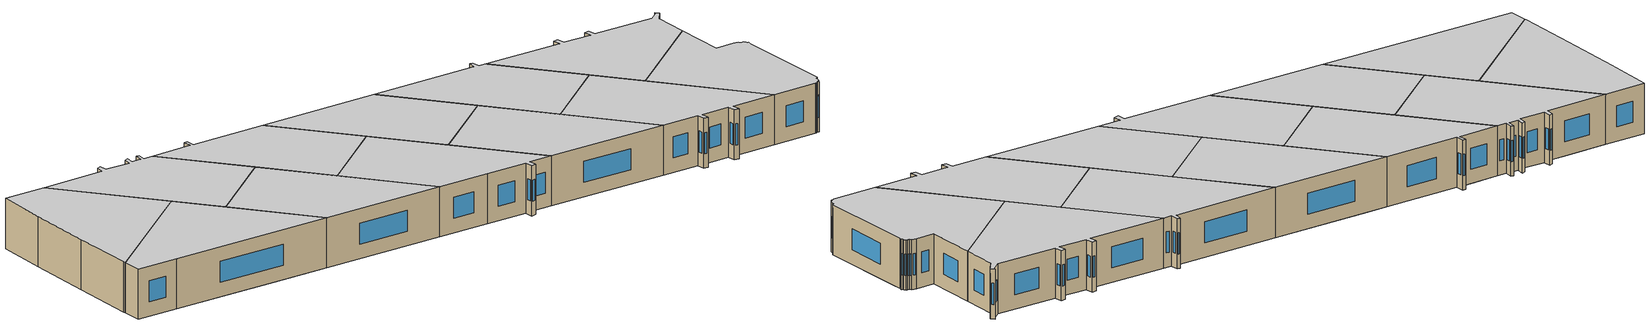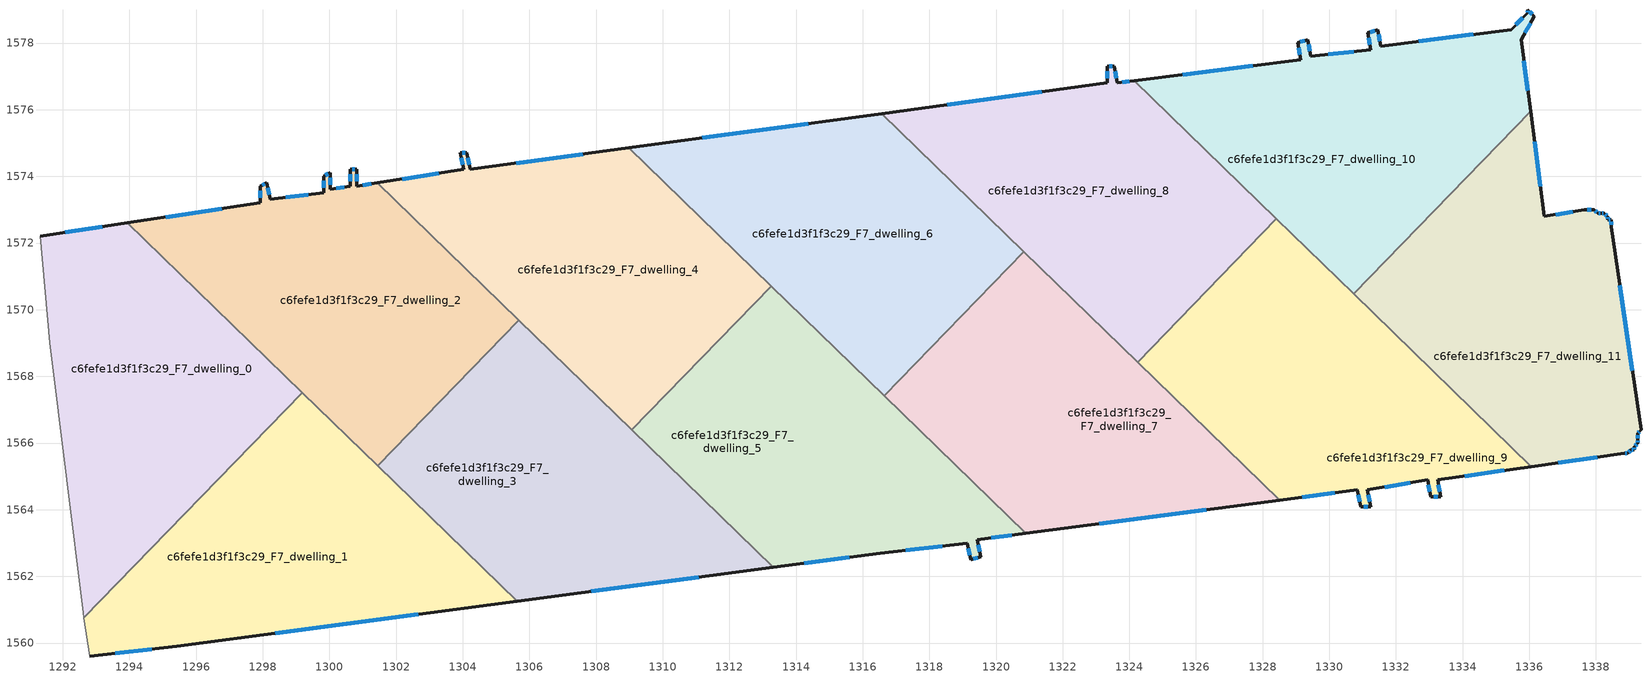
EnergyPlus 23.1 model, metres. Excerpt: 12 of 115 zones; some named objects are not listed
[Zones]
c6fefe1d3f1f3c29_F7_dwelling_0
 floor to c6fefe1d3f1f3c29_F6_dwelling_0 (EU_floor_Construction): 1298.61,1568.07 1298.98,1567.29 1298.43,1566.74 1292.25,1563.83 1292.12,1564.9 1291.62,1569.01 1291.32,1572.21 1293.94,1572.61 z21
 floor to c6fefe1d3f1f3c29_F6_dwelling_1 (EU_floor_Construction): 1298.43,1566.74 1292.64,1560.76 1292.62,1560.9 1292.25,1563.83 z21
 floor to c6fefe1d3f1f3c29_F6_dwelling_2 (EU_floor_Construction): 1299.19,1567.51 1298.98,1567.29 1298.61,1568.07 z21
 wall outside (EU_wall_Construction): 1293.94,1572.61 1291.32,1572.21 z21:24
 wall to c6fefe1d3f1f3c29_F7_dwelling_1 (EU_wall_Construction): 1292.64,1560.76 1299.19,1567.51 z21:24
 wall adiabatic (EU_wall_Construction): 1291.32,1572.21 1291.62,1569.01 1292.12,1564.9 1292.62,1560.9 1292.64,1560.76 z21:24
 wall to c6fefe1d3f1f3c29_F7_dwelling_2 (EU_wall_Construction): 1299.19,1567.51 1293.94,1572.61 z21:24
 window (EU_Window_Construction): 1293.18,1572.49 1292.08,1572.32 z21.87:23.13
 ceiling to c6fefe1d3f1f3c29_F8_dwelling_0 (EU_floor_Construction): 1292.64,1560.76 1299.19,1567.51 1293.94,1572.61 1291.32,1572.21 1291.62,1569.01 1292.12,1564.9 1292.62,1560.9 z24
c6fefe1d3f1f3c29_F7_dwelling_1
 floor to c6fefe1d3f1f3c29_F6_dwelling_1 (EU_floor_Construction): 1299.09,1567.04 1302.03,1560.78 1295.42,1559.9 1292.82,1559.6 1292.64,1560.76 1298.43,1566.74 z21
 floor to c6fefe1d3f1f3c29_F6_dwelling_0 (EU_floor_Construction): 1298.98,1567.29 1299.09,1567.04 1298.43,1566.74 z21
 floor adiabatic (EU_floor_Construction): 1305.63,1561.25 1302.03,1560.78 1298.98,1567.29 1299.19,1567.51 z21
 wall outside (EU_wall_Construction): 1292.82,1559.6 1295.42,1559.9 1305.63,1561.25 z21:24
 wall adiabatic (EU_wall_Construction): 1292.64,1560.76 1292.82,1559.6 z21:24
 wall to c6fefe1d3f1f3c29_F7_dwelling_3 (EU_wall_Construction): 1305.63,1561.25 1301.45,1565.32 z21:24
 wall to c6fefe1d3f1f3c29_F7_dwelling_2 (EU_wall_Construction): 1301.44,1565.32 1299.19,1567.51 z21:24
 window (EU_Window_Construction): 1293.57,1559.69 1294.66,1559.81 / 1298.38,1560.29 1302.67,1560.86 z21.87:23.13
 ceiling to c6fefe1d3f1f3c29_F8_dwelling_1 (EU_floor_Construction): 1305.63,1561.25 1299.19,1567.51 1292.64,1560.76 1292.82,1559.6 1295.42,1559.9 z24
c6fefe1d3f1f3c29_F7_dwelling_10
 floor to c6fefe1d3f1f3c29_F6_dwelling_10 (EU_floor_Construction): 1331.25,1577.8 1331.21,1577.98 1333.43,1573.26 1331.92,1571.71 1330.26,1570.93 1324.45,1576.57 1324.3,1576.89 1329.15,1577.5 1329.05,1578 1329.35,1578.1 1329.45,1577.6 z21
 floor to c6fefe1d3f1f3c29_F6_dwelling_11 (EU_floor_Construction): 1331.92,1571.71 1330.73,1570.48 1330.26,1570.93 z21; 1335.95,1579 1336.15,1578.8 1335.75,1578.1 1336.04,1575.95 1333.43,1573.26 1331.21,1577.98 1331.15,1578.3 1331.45,1578.4 1331.55,1577.9 1335.45,1578.4 1335.95,1578.9 z21
 floor to c6fefe1d3f1f3c29_F6_dwelling_8 (EU_floor_Construction): 1324.3,1576.89 1324.45,1576.57 1324.15,1576.87 z21
 wall outside (EU_wall_Construction): 1336.04,1575.95 1335.75,1578.1 1336.15,1578.8 1335.95,1579 1335.95,1578.9 1335.45,1578.4 1331.55,1577.9 1331.45,1578.4 1331.15,1578.3 1331.25,1577.8 1329.45,1577.6 1329.35,1578.1 1329.05,1578 1329.15,1577.5 1324.15,1576.87 z21:24
 wall to c6fefe1d3f1f3c29_F7_dwelling_11 (EU_wall_Construction): 1330.73,1570.48 1336.04,1575.95 z21:24
 wall to c6fefe1d3f1f3c29_F7_dwelling_8 (EU_wall_Construction): 1324.15,1576.87 1328.41,1572.72 z21:24
 wall to c6fefe1d3f1f3c29_F7_dwelling_9 (EU_wall_Construction): 1328.41,1572.72 1330.73,1570.48 z21:24
 window (EU_Window_Construction): 1330.73,1577.74 1329.97,1577.66 / 1331.18,1578.16 1331.22,1577.95 / 1331.36,1578.37 1331.24,1578.33 / 1331.52,1578.05 1331.48,1578.26 / 1334.32,1578.26 1332.68,1578.05 / 1335.81,1578.76 1335.6,1578.55 / 1335.95,1578.97 1335.95,1578.93 / 1336.09,1578.86 1336.01,1578.94 / 1335.87,1578.3 1336.04,1578.6 / 1335.95,1576.57 1335.83,1577.48 / 1327.7,1577.32 1325.6,1577.05 / 1329.08,1577.86 1329.12,1577.65 / 1329.26,1578.07 1329.13,1578.03 / 1329.42,1577.75 1329.38,1577.96 z21.87:23.13
 ceiling to c6fefe1d3f1f3c29_F8_dwelling_10 (EU_floor_Construction): 1330.73,1570.48 1336.04,1575.95 1335.75,1578.1 1336.15,1578.8 1335.95,1579 1335.95,1578.9 1335.45,1578.4 1331.55,1577.9 1331.45,1578.4 1331.15,1578.3 1331.25,1577.8 1329.45,1577.6 1329.35,1578.1 1329.05,1578 1329.15,1577.5 1324.15,1576.87 z24
c6fefe1d3f1f3c29_F7_dwelling_11
 floor to c6fefe1d3f1f3c29_F6_dwelling_11 (EU_floor_Construction): 1336.04,1575.95 1336.45,1572.8 1337.65,1573 1337.95,1573 1338.05,1572.9 1338.15,1572.9 1338.25,1572.9 1338.35,1572.8 1338.35,1572.7 1338.45,1572.7 1338.45,1572.5 1338.54,1571.89 1332.29,1568.96 1330.73,1570.48 1331.92,1571.71 1333.75,1572.57 1333.43,1573.26 z21
 floor to c6fefe1d3f1f3c29_F6_dwelling_12 (EU_floor_Construction): 1338.54,1571.89 1339.35,1566.39 1339.25,1566.29 1339.25,1566.09 1339.25,1565.99 1339.15,1565.89 1339.15,1565.79 1339.05,1565.79 1338.95,1565.69 1338.85,1565.69 1336.06,1565.29 1332.29,1568.96 z21
 floor to c6fefe1d3f1f3c29_F6_dwelling_10 (EU_floor_Construction): 1333.43,1573.26 1333.75,1572.57 1331.92,1571.71 z21
 wall outside (EU_wall_Construction): 1336.06,1565.29 1338.85,1565.69 1338.95,1565.69 1339.05,1565.79 1339.15,1565.79 1339.15,1565.89 1339.25,1565.99 1339.25,1566.09 1339.25,1566.29 1339.32,1566.36 1339.35,1566.39 1338.45,1572.5 1338.45,1572.7 1338.35,1572.7 1338.35,1572.8 1338.25,1572.9 1338.15,1572.9 1338.05,1572.9 1337.95,1573 1337.65,1573 1336.45,1572.8 1336.04,1575.95 z21:24
 wall to c6fefe1d3f1f3c29_F7_dwelling_9 (EU_wall_Construction): 1330.73,1570.48 1336.06,1565.29 z21:24
 window (EU_Window_Construction): 1337.87,1573 1337.74,1573 / 1338.02,1572.93 1337.98,1572.97 / 1338.12,1572.9 1338.08,1572.9 / 1338.22,1572.9 1338.18,1572.9 / 1338.32,1572.82 1338.28,1572.87 / 1338.35,1572.72 1338.35,1572.77 / 1338.42,1572.7 1338.38,1572.7 / 1338.45,1572.55 1338.45,1572.64 / 1339.09,1568.16 1338.71,1570.73 / 1339.27,1566.31 1339.3,1566.34 / 1339.25,1566.15 1339.25,1566.23 / 1339.25,1566.02 1339.25,1566.06 / 1339.18,1565.92 1339.22,1565.96 / 1339.15,1565.82 1339.15,1565.86 / 1339.08,1565.79 1339.12,1565.79 / 1338.98,1565.72 1339.02,1565.76 / 1338.88,1565.69 1338.92,1565.69 / 1336.87,1565.41 1338.04,1565.58 / 1336.33,1573.71 1336.16,1575.03 / 1337.3,1572.94 1336.8,1572.85 z21.87:23.13
 ceiling to c6fefe1d3f1f3c29_F8_dwelling_11 (EU_floor_Construction): 1339.15,1565.79 1339.15,1565.89 1339.25,1565.99 1339.25,1566.09 1339.25,1566.29 1339.32,1566.36 1339.35,1566.39 1338.45,1572.5 1338.45,1572.7 1338.35,1572.7 1338.35,1572.8 1338.25,1572.9 1338.15,1572.9 1338.05,1572.9 1337.95,1573 1337.65,1573 1336.45,1572.8 1336.04,1575.95 1330.73,1570.48 1336.06,1565.29 1338.85,1565.69 1338.95,1565.69 1339.05,1565.79 z24
c6fefe1d3f1f3c29_F7_dwelling_2
 floor to c6fefe1d3f1f3c29_F6_dwelling_2 (EU_floor_Construction): 1305.07,1570.27 1305.46,1569.45 1304.16,1568.11 1300.39,1566.34 1298.61,1568.07 1296.31,1572.96 1297.92,1573.21 1297.92,1573.71 1298.12,1573.81 1298.22,1573.31 1299.82,1573.51 1299.82,1574.01 1300.03,1574.11 1300.03,1573.61 1300.62,1573.71 1300.62,1574.21 1300.82,1574.21 1300.82,1573.71 1301.43,1573.8 z21
 floor to c6fefe1d3f1f3c29_F6_dwelling_0 (EU_floor_Construction): 1296.31,1572.96 1298.61,1568.07 1293.94,1572.61 z21
 floor to c6fefe1d3f1f3c29_F6_dwelling_3 (EU_floor_Construction): 1304.16,1568.11 1301.44,1565.32 1300.39,1566.34 z21
 floor to c6fefe1d3f1f3c29_F6_dwelling_4 (EU_floor_Construction): 1305.68,1569.68 1305.46,1569.45 1305.07,1570.27 z21
 wall outside (EU_wall_Construction): 1301.43,1573.8 1300.82,1573.71 1300.82,1574.21 1300.62,1574.21 1300.62,1573.71 1300.03,1573.61 1300.03,1574.11 1299.82,1574.01 1299.82,1573.51 1298.22,1573.31 1298.12,1573.81 1297.92,1573.71 1297.92,1573.21 1293.94,1572.61 z21:24
 wall to c6fefe1d3f1f3c29_F7_dwelling_3 (EU_wall_Construction): 1301.44,1565.32 1305.68,1569.68 z21:24
 wall to c6fefe1d3f1f3c29_F7_dwelling_4 (EU_wall_Construction): 1305.68,1569.68 1301.43,1573.8 z21:24
 window (EU_Window_Construction): 1298.2,1573.45 1298.15,1573.66 / 1299.36,1573.45 1298.69,1573.37 / 1299.82,1573.86 1299.82,1573.65 / 1299.97,1574.08 1299.88,1574.04 / 1300.03,1573.75 1300.03,1573.96 / 1300.45,1573.68 1300.2,1573.64 / 1300.62,1574.06 1300.62,1573.85 / 1300.77,1574.21 1300.68,1574.21 / 1300.82,1573.85 1300.82,1574.06 / 1301.26,1573.77 1301,1573.73 / 1296.77,1573.03 1295.09,1572.78 / 1297.92,1573.56 1297.92,1573.35 / 1298.07,1573.78 1297.98,1573.74 z21.87:23.13
 ceiling to c6fefe1d3f1f3c29_F8_dwelling_2 (EU_floor_Construction): 1301.44,1565.32 1305.68,1569.68 1301.43,1573.8 1300.82,1573.71 1300.82,1574.21 1300.62,1574.21 1300.62,1573.71 1300.03,1573.61 1300.03,1574.11 1299.82,1574.01 1299.82,1573.51 1298.22,1573.31 1298.12,1573.81 1297.92,1573.71 1297.92,1573.21 1293.94,1572.61 z24
c6fefe1d3f1f3c29_F7_dwelling_3
 floor to c6fefe1d3f1f3c29_F6_dwelling_4 (EU_floor_Construction): 1307.89,1567.53 1306.64,1566.94 1305.46,1569.45 1305.68,1569.68 z21
 floor to c6fefe1d3f1f3c29_F6_dwelling_2 (EU_floor_Construction): 1305.46,1569.45 1305.74,1568.85 1304.16,1568.11 z21
 floor to c6fefe1d3f1f3c29_F6_dwelling_5 (EU_floor_Construction): 1313.31,1562.27 1309.09,1561.71 1306.64,1566.94 1307.89,1567.53 z21
 floor adiabatic (EU_floor_Construction): 1305.74,1568.85 1309.09,1561.71 1305.63,1561.25 1301.44,1565.32 1304.16,1568.11 z21
 wall outside (EU_wall_Construction): 1305.63,1561.25 1313.31,1562.27 z21:24
 wall to c6fefe1d3f1f3c29_F7_dwelling_5 (EU_wall_Construction): 1313.31,1562.27 1309.06,1566.39 z21:24
 wall to c6fefe1d3f1f3c29_F7_dwelling_4 (EU_wall_Construction): 1309.06,1566.39 1305.68,1569.68 z21:24
 window (EU_Window_Construction): 1307.86,1561.55 1311.09,1561.97 z21.87:23.13
 ceiling to c6fefe1d3f1f3c29_F8_dwelling_3 (EU_floor_Construction): 1313.31,1562.27 1305.68,1569.68 1301.44,1565.32 1305.63,1561.25 z24
c6fefe1d3f1f3c29_F7_dwelling_4
 floor to c6fefe1d3f1f3c29_F6_dwelling_4 (EU_floor_Construction): 1311.55,1572.36 1312.63,1570.06 1312.07,1569.49 1307.89,1567.53 1305.07,1570.27 1303.28,1574.09 1304.03,1574.21 1303.93,1574.71 1304.13,1574.71 1304.23,1574.21 1308.98,1574.85 z21
 floor to c6fefe1d3f1f3c29_F6_dwelling_2 (EU_floor_Construction): 1303.28,1574.09 1305.07,1570.27 1301.43,1573.8 z21
 floor to c6fefe1d3f1f3c29_F6_dwelling_5 (EU_floor_Construction): 1312.07,1569.49 1309.06,1566.39 1307.89,1567.53 z21
 floor to c6fefe1d3f1f3c29_F6_dwelling_6 (EU_floor_Construction): 1313.25,1570.71 1312.63,1570.06 1311.55,1572.36 z21
 wall outside (EU_wall_Construction): 1308.98,1574.85 1304.23,1574.21 1304.13,1574.71 1303.93,1574.71 1304.03,1574.21 1301.43,1573.8 z21:24
 wall to c6fefe1d3f1f3c29_F7_dwelling_5 (EU_wall_Construction): 1309.06,1566.39 1313.25,1570.71 z21:24
 wall to c6fefe1d3f1f3c29_F7_dwelling_6 (EU_wall_Construction): 1313.25,1570.71 1308.98,1574.85 z21:24
 window (EU_Window_Construction): 1303.96,1574.56 1304,1574.35 / 1304.07,1574.71 1303.99,1574.71 / 1304.2,1574.35 1304.16,1574.56 / 1307.6,1574.67 1305.61,1574.4 / 1303.28,1574.09 1302.19,1573.92 z21.87:23.13
 ceiling to c6fefe1d3f1f3c29_F8_dwelling_4 (EU_floor_Construction): 1309.06,1566.39 1313.25,1570.71 1308.98,1574.85 1304.23,1574.21 1304.13,1574.71 1303.93,1574.71 1304.03,1574.21 1301.43,1573.8 z24
c6fefe1d3f1f3c29_F7_dwelling_5
 floor to c6fefe1d3f1f3c29_F6_dwelling_5 (EU_floor_Construction): 1312.75,1569.81 1316.11,1562.64 1313.31,1562.27 1309.06,1566.39 1312.07,1569.49 z21
 floor to c6fefe1d3f1f3c29_F6_dwelling_4 (EU_floor_Construction): 1312.63,1570.06 1312.75,1569.81 1312.07,1569.49 z21
 floor to c6fefe1d3f1f3c29_F6_dwelling_7 (EU_floor_Construction): 1320.9,1563.29 1319.44,1563.09 1319.54,1562.59 1319.24,1562.5 1319.14,1563 1316.53,1562.7 1316.11,1562.64 1313.66,1567.86 1315.36,1568.66 z21
 floor to c6fefe1d3f1f3c29_F6_dwelling_6 (EU_floor_Construction): 1315.36,1568.66 1313.66,1567.86 1312.63,1570.06 1313.25,1570.71 z21
 wall outside (EU_wall_Construction): 1313.31,1562.27 1316.53,1562.7 1319.14,1563 1319.24,1562.5 1319.54,1562.59 1319.44,1563.09 1320.9,1563.29 z21:24
 wall to c6fefe1d3f1f3c29_F7_dwelling_7 (EU_wall_Construction): 1320.9,1563.29 1316.64,1567.42 z21:24
 wall to c6fefe1d3f1f3c29_F7_dwelling_6 (EU_wall_Construction): 1316.64,1567.42 1313.25,1570.71 z21:24
 window (EU_Window_Construction): 1317.29,1562.78 1318.38,1562.91 / 1314.25,1562.39 1315.6,1562.57 / 1319.86,1563.15 1320.47,1563.23 / 1319.51,1562.74 1319.46,1562.95 / 1319.32,1562.52 1319.45,1562.57 / 1319.16,1562.85 1319.21,1562.64 z21.87:23.13
 ceiling to c6fefe1d3f1f3c29_F8_dwelling_5 (EU_floor_Construction): 1320.9,1563.29 1313.25,1570.71 1309.06,1566.39 1313.31,1562.27 1316.53,1562.7 1319.14,1563 1319.24,1562.5 1319.54,1562.59 1319.44,1563.09 z24
c6fefe1d3f1f3c29_F7_dwelling_6
 floor to c6fefe1d3f1f3c29_F6_dwelling_6 (EU_floor_Construction): 1317.97,1574.52 1319.76,1570.72 1315.36,1568.66 1311.55,1572.36 1310.29,1575.03 1316.57,1575.88 z21
 floor to c6fefe1d3f1f3c29_F6_dwelling_4 (EU_floor_Construction): 1310.29,1575.03 1311.55,1572.36 1308.98,1574.85 z21
 floor to c6fefe1d3f1f3c29_F6_dwelling_7 (EU_floor_Construction): 1319.76,1570.72 1319.79,1570.66 1316.64,1567.42 1315.36,1568.66 z21
 floor to c6fefe1d3f1f3c29_F6_dwelling_8 (EU_floor_Construction): 1320.84,1571.74 1319.79,1570.66 1317.97,1574.52 z21
 wall outside (EU_wall_Construction): 1316.57,1575.88 1308.98,1574.85 z21:24
 wall to c6fefe1d3f1f3c29_F7_dwelling_7 (EU_wall_Construction): 1316.64,1567.42 1320.84,1571.74 z21:24
 wall to c6fefe1d3f1f3c29_F7_dwelling_8 (EU_wall_Construction): 1320.84,1571.74 1316.57,1575.88 z21:24
 window (EU_Window_Construction): 1314.37,1575.58 1311.18,1575.15 z21.87:23.13
 ceiling to c6fefe1d3f1f3c29_F8_dwelling_6 (EU_floor_Construction): 1316.64,1567.42 1320.84,1571.74 1316.57,1575.88 1308.98,1574.85 z24
c6fefe1d3f1f3c29_F7_dwelling_7
 floor to c6fefe1d3f1f3c29_F6_dwelling_7 (EU_floor_Construction): 1319.79,1570.66 1323.11,1563.58 1320.9,1563.29 1316.64,1567.42 z21
 floor to c6fefe1d3f1f3c29_F6_dwelling_9 (EU_floor_Construction): 1328.51,1564.29 1323.11,1563.58 1320.65,1568.82 1322.8,1569.83 z21
 floor to c6fefe1d3f1f3c29_F6_dwelling_8 (EU_floor_Construction): 1322.8,1569.83 1320.65,1568.82 1319.79,1570.66 1320.84,1571.74 z21
 wall outside (EU_wall_Construction): 1320.9,1563.29 1328.51,1564.29 z21:24
 wall to c6fefe1d3f1f3c29_F7_dwelling_9 (EU_wall_Construction): 1328.51,1564.29 1324.25,1568.43 z21:24
 wall to c6fefe1d3f1f3c29_F7_dwelling_8 (EU_wall_Construction): 1324.25,1568.43 1320.84,1571.74 z21:24
 window (EU_Window_Construction): 1323.1,1563.58 1326.3,1564 z21.87:23.13
 ceiling to c6fefe1d3f1f3c29_F8_dwelling_7 (EU_floor_Construction): 1328.51,1564.29 1320.84,1571.74 1316.64,1567.42 1320.9,1563.29 z24
c6fefe1d3f1f3c29_F7_dwelling_8
 floor to c6fefe1d3f1f3c29_F6_dwelling_8 (EU_floor_Construction): 1324.45,1576.57 1326.74,1571.68 1322.8,1569.83 1317.97,1574.52 1317.29,1575.98 1323.34,1576.8 1323.34,1577.3 1323.54,1577.3 1323.64,1576.8 1324.15,1576.87 z21
 floor to c6fefe1d3f1f3c29_F6_dwelling_10 (EU_floor_Construction): 1328.41,1572.72 1326.96,1571.22 1324.45,1576.57 z21
 floor to c6fefe1d3f1f3c29_F6_dwelling_6 (EU_floor_Construction): 1317.29,1575.98 1317.97,1574.52 1316.57,1575.88 z21
 floor to c6fefe1d3f1f3c29_F6_dwelling_9 (EU_floor_Construction): 1326.74,1571.68 1326.96,1571.22 1324.25,1568.43 1322.8,1569.83 z21
 wall outside (EU_wall_Construction): 1324.15,1576.87 1323.64,1576.8 1323.54,1577.3 1323.34,1577.3 1323.34,1576.8 1316.57,1575.88 z21:24
 wall to c6fefe1d3f1f3c29_F7_dwelling_9 (EU_wall_Construction): 1324.25,1568.43 1328.41,1572.72 z21:24
 window (EU_Window_Construction): 1321.38,1576.54 1318.53,1576.15 / 1323.34,1577.16 1323.34,1576.95 / 1323.49,1577.3 1323.4,1577.3 / 1323.61,1576.95 1323.57,1577.16 / 1324,1576.85 1323.79,1576.82 z21.87:23.13
 ceiling to c6fefe1d3f1f3c29_F8_dwelling_8 (EU_floor_Construction): 1324.25,1568.43 1328.41,1572.72 1324.15,1576.87 1323.64,1576.8 1323.54,1577.3 1323.34,1577.3 1323.34,1576.8 1316.57,1575.88 z24
c6fefe1d3f1f3c29_F7_dwelling_9
 floor to c6fefe1d3f1f3c29_F6_dwelling_12 (EU_floor_Construction): 1336.06,1565.29 1333.25,1564.89 1333.35,1564.39 1333.05,1564.39 1332.95,1564.89 1331.14,1564.59 1331.24,1564.09 1330.94,1564.09 1330.84,1564.59 1330.12,1564.5 1328.79,1567.32 1332.29,1568.96 z21
 floor adiabatic (EU_floor_Construction): 1326.96,1571.22 1330.12,1564.5 1328.51,1564.29 1324.25,1568.43 z21
 floor to c6fefe1d3f1f3c29_F6_dwelling_11 (EU_floor_Construction): 1332.29,1568.96 1328.79,1567.32 1327.67,1569.71 1330.26,1570.93 z21
 floor to c6fefe1d3f1f3c29_F6_dwelling_10 (EU_floor_Construction): 1330.26,1570.93 1327.67,1569.71 1326.96,1571.22 1328.41,1572.72 z21
 wall outside (EU_wall_Construction): 1328.51,1564.29 1330.84,1564.59 1330.94,1564.09 1331.24,1564.09 1331.14,1564.59 1332.95,1564.89 1333.05,1564.39 1333.35,1564.39 1333.25,1564.89 1336.06,1565.29 z21:24
 window (EU_Window_Construction): 1333.32,1564.54 1333.27,1564.75 / 1333.13,1564.39 1333.26,1564.39 / 1332.97,1564.75 1333.02,1564.54 / 1331.67,1564.68 1332.42,1564.81 / 1331.22,1564.24 1331.17,1564.45 / 1331.03,1564.09 1331.16,1564.09 / 1330.87,1564.45 1330.92,1564.24 / 1329.19,1564.38 1330.17,1564.5 / 1334.06,1565.01 1335.25,1565.18 z21.87:23.13
 ceiling to c6fefe1d3f1f3c29_F8_dwelling_9 (EU_floor_Construction): 1336.06,1565.29 1328.41,1572.72 1324.25,1568.43 1328.51,1564.29 1330.84,1564.59 1330.94,1564.09 1331.24,1564.09 1331.14,1564.59 1332.95,1564.89 1333.05,1564.39 1333.35,1564.39 1333.25,1564.89 z24
[Building]
EU S2 Campaign: North Axis=0; Terrain=City; Solar Distribution=FullExterior
[Site:Location]
Lyon-Bron: Latitude=45.75; Longitude=5; Time Zone=1; Elevation=198
[SizingPeriod:WeatherFileDays]
AnnualSizingPeriod: Begin Month=1; Begin Day of Month=1; End Month=12; End Day of Month=31; Day of Week for Start Day=Monday; Use Weather File Daylight Saving Period=No; Use Weather File Rain and Snow Indicators=No
[MATERIAL]
EU_InternalMass_Material: Roughness=MediumRough; Thickness=0.1; Conductivity=1; Density=1800; Specific Heat=900; Thermal Absorptance=0.9; Solar Absorptance=0.7; Visible Absorptance=0.7
[MATERIAL:NOMASS] Roughness=MediumRough; Thermal Absorptance=0.9; Solar Absorptance=0.7; Visible Absorptance=0.7
Name | Thermal Resistance
EU_wall_NoMass | 1.15691
EU_floor_NoMass | 1.78277
[WINDOWMATERIAL:SIMPLEGLAZINGSYSTEM]
EU_Window_SimpleGlazing: UFactor=2.71266; Solar Heat Gain Coefficient=0.75; Visible Transmittance=0.75
[CONSTRUCTION]
EU_wall_Construction: EU_wall_NoMass
EU_floor_Construction: EU_floor_NoMass
EU_Window_Construction: EU_Window_SimpleGlazing
EU_InternalMass_Construction: EU_InternalMass_Material
[ZONE] Type=1; Multiplier=1; Ceiling Height=autocalculate; Floor Area=autocalculate; Part of Total Floor Area=Yes
Name | Volume
c6fefe1d3f1f3c29_F7_dwelling_0 | 150.226
c6fefe1d3f1f3c29_F7_dwelling_1 | 150.234
c6fefe1d3f1f3c29_F7_dwelling_10; c6fefe1d3f1f3c29_F7_dwelling_7 | 150.21
c6fefe1d3f1f3c29_F7_dwelling_11 | 150.211
c6fefe1d3f1f3c29_F7_dwelling_2 | 150.209
c6fefe1d3f1f3c29_F7_dwelling_3 | 150.223
c6fefe1d3f1f3c29_F7_dwelling_4 | 150.225
c6fefe1d3f1f3c29_F7_dwelling_5 | 150.231
c6fefe1d3f1f3c29_F7_dwelling_6 | 150.219
c6fefe1d3f1f3c29_F7_dwelling_8 | 150.215
c6fefe1d3f1f3c29_F7_dwelling_9 | 150.227
[INTERNALMASS] Construction=EU_InternalMass_Construction
Name | Zone or ZoneList | Surface Area
c6fefe1d3f1f3c29_F7_dwelling_0_EU_InternalMass | c6fefe1d3f1f3c29_F7_dwelling_0 | 50.0754
c6fefe1d3f1f3c29_F7_dwelling_1_EU_InternalMass | c6fefe1d3f1f3c29_F7_dwelling_1 | 50.078
c6fefe1d3f1f3c29_F7_dwelling_2_EU_InternalMass | c6fefe1d3f1f3c29_F7_dwelling_2 | 50.0698
c6fefe1d3f1f3c29_F7_dwelling_3_EU_InternalMass | c6fefe1d3f1f3c29_F7_dwelling_3 | 50.0732
c6fefe1d3f1f3c29_F7_dwelling_4_EU_InternalMass | c6fefe1d3f1f3c29_F7_dwelling_4 | 50.0744
c6fefe1d3f1f3c29_F7_dwelling_5_EU_InternalMass | c6fefe1d3f1f3c29_F7_dwelling_5 | 50.0764
c6fefe1d3f1f3c29_F7_dwelling_6_EU_InternalMass | c6fefe1d3f1f3c29_F7_dwelling_6 | 50.0753
c6fefe1d3f1f3c29_F7_dwelling_7_EU_InternalMass | c6fefe1d3f1f3c29_F7_dwelling_7 | 50.0714
c6fefe1d3f1f3c29_F7_dwelling_8_EU_InternalMass | c6fefe1d3f1f3c29_F7_dwelling_8 | 50.0744
c6fefe1d3f1f3c29_F7_dwelling_9_EU_InternalMass | c6fefe1d3f1f3c29_F7_dwelling_9 | 50.0752
c6fefe1d3f1f3c29_F7_dwelling_10_EU_InternalMass | c6fefe1d3f1f3c29_F7_dwelling_10 | 50.0715
c6fefe1d3f1f3c29_F7_dwelling_11_EU_InternalMass | c6fefe1d3f1f3c29_F7_dwelling_11 | 50.0714
[OTHEREQUIPMENT] Fuel Type=Electricity; Design Level Calculation Method=Watts/Area; Power per Zone Floor Area=1; Fraction Latent=0; Fraction Radiant=0; Fraction Lost=0; Carbon Dioxide Generation Rate=0; EndUse Subcategory=EU_Step8_InternalGains
Name | Zone or ZoneList or Space or SpaceList | Schedule
EU_Step8_InternalGain_c6fefe1d3f1f3c29_F7_dwelling_0_f000 | c6fefe1d3f1f3c29_F7_dwelling_0 | EU_Step8_GainSchedule_c6fefe1d3f1f3c29_F7_dwelling_0_f000
EU_Step8_InternalGain_c6fefe1d3f1f3c29_F7_dwelling_1_f000 | c6fefe1d3f1f3c29_F7_dwelling_1 | EU_Step8_GainSchedule_c6fefe1d3f1f3c29_F7_dwelling_1_f000
EU_Step8_InternalGain_c6fefe1d3f1f3c29_F7_dwelling_2_f000 | c6fefe1d3f1f3c29_F7_dwelling_2 | EU_Step8_GainSchedule_c6fefe1d3f1f3c29_F7_dwelling_2_f000
EU_Step8_InternalGain_c6fefe1d3f1f3c29_F7_dwelling_3_f000 | c6fefe1d3f1f3c29_F7_dwelling_3 | EU_Step8_GainSchedule_c6fefe1d3f1f3c29_F7_dwelling_3_f000
EU_Step8_InternalGain_c6fefe1d3f1f3c29_F7_dwelling_4_f000 | c6fefe1d3f1f3c29_F7_dwelling_4 | EU_Step8_GainSchedule_c6fefe1d3f1f3c29_F7_dwelling_4_f000
EU_Step8_InternalGain_c6fefe1d3f1f3c29_F7_dwelling_5_f000 | c6fefe1d3f1f3c29_F7_dwelling_5 | EU_Step8_GainSchedule_c6fefe1d3f1f3c29_F7_dwelling_5_f000
EU_Step8_InternalGain_c6fefe1d3f1f3c29_F7_dwelling_6_f000 | c6fefe1d3f1f3c29_F7_dwelling_6 | EU_Step8_GainSchedule_c6fefe1d3f1f3c29_F7_dwelling_6_f000
EU_Step8_InternalGain_c6fefe1d3f1f3c29_F7_dwelling_7_f000 | c6fefe1d3f1f3c29_F7_dwelling_7 | EU_Step8_GainSchedule_c6fefe1d3f1f3c29_F7_dwelling_7_f000
EU_Step8_InternalGain_c6fefe1d3f1f3c29_F7_dwelling_8_f000 | c6fefe1d3f1f3c29_F7_dwelling_8 | EU_Step8_GainSchedule_c6fefe1d3f1f3c29_F7_dwelling_8_f000
EU_Step8_InternalGain_c6fefe1d3f1f3c29_F7_dwelling_9_f000 | c6fefe1d3f1f3c29_F7_dwelling_9 | EU_Step8_GainSchedule_c6fefe1d3f1f3c29_F7_dwelling_9_f000
EU_Step8_InternalGain_c6fefe1d3f1f3c29_F7_dwelling_10_f000 | c6fefe1d3f1f3c29_F7_dwelling_10 | EU_Step8_GainSchedule_c6fefe1d3f1f3c29_F7_dwelling_10_f000
EU_Step8_InternalGain_c6fefe1d3f1f3c29_F7_dwelling_11_f000 | c6fefe1d3f1f3c29_F7_dwelling_11 | EU_Step8_GainSchedule_c6fefe1d3f1f3c29_F7_dwelling_11_f000
[ZONEVENTILATION:DESIGNFLOWRATE] Schedule=EU_AlwaysOn; Design Flow Rate Calculation Method=AirChanges/Hour; Air Changes per Hour=0.551728; Ventilation Type=Natural; Fan Pressure Rise=0; Fan Total Efficiency=1; Constant Term Coefficient=1; Temperature Term Coefficient=0; Velocity Term Coefficient=0; Velocity Squared Term Coefficient=0; Minimum Indoor Temperature=-100; Maximum Indoor Temperature=100; Delta Temperature=-100; Minimum Outdoor Temperature=-100; Maximum Outdoor Temperature=100; Maximum Wind Speed=40
Name | Zone or ZoneList or Space or SpaceList
EU_ConstantAir_c6fefe1d3f1f3c29_F7_dwelling_0 | c6fefe1d3f1f3c29_F7_dwelling_0
EU_ConstantAir_c6fefe1d3f1f3c29_F7_dwelling_1 | c6fefe1d3f1f3c29_F7_dwelling_1
EU_ConstantAir_c6fefe1d3f1f3c29_F7_dwelling_2 | c6fefe1d3f1f3c29_F7_dwelling_2
EU_ConstantAir_c6fefe1d3f1f3c29_F7_dwelling_3 | c6fefe1d3f1f3c29_F7_dwelling_3
EU_ConstantAir_c6fefe1d3f1f3c29_F7_dwelling_4 | c6fefe1d3f1f3c29_F7_dwelling_4
EU_ConstantAir_c6fefe1d3f1f3c29_F7_dwelling_5 | c6fefe1d3f1f3c29_F7_dwelling_5
EU_ConstantAir_c6fefe1d3f1f3c29_F7_dwelling_6 | c6fefe1d3f1f3c29_F7_dwelling_6
EU_ConstantAir_c6fefe1d3f1f3c29_F7_dwelling_7 | c6fefe1d3f1f3c29_F7_dwelling_7
EU_ConstantAir_c6fefe1d3f1f3c29_F7_dwelling_8 | c6fefe1d3f1f3c29_F7_dwelling_8
EU_ConstantAir_c6fefe1d3f1f3c29_F7_dwelling_9 | c6fefe1d3f1f3c29_F7_dwelling_9
EU_ConstantAir_c6fefe1d3f1f3c29_F7_dwelling_10 | c6fefe1d3f1f3c29_F7_dwelling_10
EU_ConstantAir_c6fefe1d3f1f3c29_F7_dwelling_11 | c6fefe1d3f1f3c29_F7_dwelling_11
[HVACTEMPLATE:ZONE:IDEALLOADSAIRSYSTEM] System Availability Schedule=EU_AlwaysOn; Maximum Heating Supply Air Temperature=50; Minimum Cooling Supply Air Temperature=13; Maximum Heating Supply Air Humidity Ratio=0.0156; Minimum Cooling Supply Air Humidity Ratio=0.0077; Heating Limit=NoLimit; Cooling Limit=NoLimit; Heating Availability Schedule=EU_AlwaysOn; Cooling Availability Schedule=EU_CoolingOff; Dehumidification Control Type=ConstantSensibleHeatRatio; Cooling Sensible Heat Ratio=0.7; Dehumidification Setpoint=60; Humidification Control Type=None; Humidification Setpoint=30; Outdoor Air Method=None; Outdoor Air Flow Rate per Person=0.00944; Outdoor Air Flow Rate per Zone Floor Area=0; Outdoor Air Flow Rate per Zone=0; Demand Controlled Ventilation Type=None; Outdoor Air Economizer Type=NoEconomizer; Heat Recovery Type=None; Sensible Heat Recovery Effectiveness=0.7; Latent Heat Recovery Effectiveness=0.65
Name | Template Thermostat
c6fefe1d3f1f3c29_F7_dwelling_0 | EU_HeatOnly_c6fefe1d3f1f3c29_F7_dwelling_0
c6fefe1d3f1f3c29_F7_dwelling_1 | EU_HeatOnly_c6fefe1d3f1f3c29_F7_dwelling_1
c6fefe1d3f1f3c29_F7_dwelling_2 | EU_HeatOnly_c6fefe1d3f1f3c29_F7_dwelling_2
c6fefe1d3f1f3c29_F7_dwelling_3 | EU_HeatOnly_c6fefe1d3f1f3c29_F7_dwelling_3
c6fefe1d3f1f3c29_F7_dwelling_4 | EU_HeatOnly_c6fefe1d3f1f3c29_F7_dwelling_4
c6fefe1d3f1f3c29_F7_dwelling_5 | EU_HeatOnly_c6fefe1d3f1f3c29_F7_dwelling_5
c6fefe1d3f1f3c29_F7_dwelling_6 | EU_HeatOnly_c6fefe1d3f1f3c29_F7_dwelling_6
c6fefe1d3f1f3c29_F7_dwelling_7 | EU_HeatOnly_c6fefe1d3f1f3c29_F7_dwelling_7
c6fefe1d3f1f3c29_F7_dwelling_8 | EU_HeatOnly_c6fefe1d3f1f3c29_F7_dwelling_8
c6fefe1d3f1f3c29_F7_dwelling_9 | EU_HeatOnly_c6fefe1d3f1f3c29_F7_dwelling_9
c6fefe1d3f1f3c29_F7_dwelling_10 | EU_HeatOnly_c6fefe1d3f1f3c29_F7_dwelling_10
c6fefe1d3f1f3c29_F7_dwelling_11 | EU_HeatOnly_c6fefe1d3f1f3c29_F7_dwelling_11
[SIZING:ZONE] Zone Cooling Design Supply Air Temperature Input Method=SupplyAirTemperature; Zone Cooling Design Supply Air Temperature=13; Zone Heating Design Supply Air Temperature Input Method=SupplyAirTemperature; Zone Heating Design Supply Air Temperature=50; Zone Cooling Design Supply Air Humidity Ratio=0.008; Zone Heating Design Supply Air Humidity Ratio=0.008; Cooling Design Air Flow Method=DesignDay; Cooling Design Air Flow Rate=0; Cooling Minimum Air Flow per Zone Floor Area=0.000762; Cooling Minimum Air Flow=0; Cooling Minimum Air Flow Fraction=0.2; Heating Design Air Flow Method=DesignDay; Heating Design Air Flow Rate=0; Heating Maximum Air Flow per Zone Floor Area=0.002032; Heating Maximum Air Flow=0.141576; Heating Maximum Air Flow Fraction=0.3; Account for Dedicated Outdoor Air System=No; Dedicated Outdoor Air System Control Strategy=NeutralSupplyAir; Dedicated Outdoor Air Low Setpoint Temperature for Design=autosize; Dedicated Outdoor Air High Setpoint Temperature for Design=autosize; Zone Load Sizing Method=Sensible Load Only No Latent Load; Zone Latent Cooling Design Supply Air Humidity Ratio Input Method=HumidityRatioDifference; Zone Cooling Design Supply Air Humidity Ratio Difference=0.005; Zone Latent Heating Design Supply Air Humidity Ratio Input Method=HumidityRatioDifference; Zone Humidification Design Supply Air Humidity Ratio Difference=0.005
c6fefe1d3f1f3c29_F7_dwelling_0; c6fefe1d3f1f3c29_F7_dwelling_1; c6fefe1d3f1f3c29_F7_dwelling_2; c6fefe1d3f1f3c29_F7_dwelling_3; c6fefe1d3f1f3c29_F7_dwelling_4; c6fefe1d3f1f3c29_F7_dwelling_5; c6fefe1d3f1f3c29_F7_dwelling_6; c6fefe1d3f1f3c29_F7_dwelling_7; c6fefe1d3f1f3c29_F7_dwelling_8; c6fefe1d3f1f3c29_F7_dwelling_9; c6fefe1d3f1f3c29_F7_dwelling_10; c6fefe1d3f1f3c29_F7_dwelling_11
[SCHEDULE:CONSTANT]
Name | Hourly Value
EU_AlwaysOn | 1
EU_CoolingOff | 0
[SCHEDULE:FILE] Column Number=1; Rows to Skip at Top=0; Number of Hours of Data=8760; Column Separator=Comma; Interpolate to Timestep=No; Minutes per Item=60; Adjust Schedule for Daylight Savings=Yes
Name | File
EU_Step8_GainSchedule_c6fefe1d3f1f3c29_F7_dwelling_0_f000 | ../../schedules/c6fefe1d3f1f3c29/c6fefe1d3f1f3c29_F7_dwelling_0_f000_gain.csv
EU_Step8_GainSchedule_c6fefe1d3f1f3c29_F7_dwelling_1_f000 | ../../schedules/c6fefe1d3f1f3c29/c6fefe1d3f1f3c29_F7_dwelling_1_f000_gain.csv
EU_Step8_GainSchedule_c6fefe1d3f1f3c29_F7_dwelling_2_f000 | ../../schedules/c6fefe1d3f1f3c29/c6fefe1d3f1f3c29_F7_dwelling_2_f000_gain.csv
EU_Step8_GainSchedule_c6fefe1d3f1f3c29_F7_dwelling_3_f000 | ../../schedules/c6fefe1d3f1f3c29/c6fefe1d3f1f3c29_F7_dwelling_3_f000_gain.csv
EU_Step8_GainSchedule_c6fefe1d3f1f3c29_F7_dwelling_4_f000 | ../../schedules/c6fefe1d3f1f3c29/c6fefe1d3f1f3c29_F7_dwelling_4_f000_gain.csv
EU_Step8_GainSchedule_c6fefe1d3f1f3c29_F7_dwelling_5_f000 | ../../schedules/c6fefe1d3f1f3c29/c6fefe1d3f1f3c29_F7_dwelling_5_f000_gain.csv
EU_Step8_GainSchedule_c6fefe1d3f1f3c29_F7_dwelling_6_f000 | ../../schedules/c6fefe1d3f1f3c29/c6fefe1d3f1f3c29_F7_dwelling_6_f000_gain.csv
EU_Step8_GainSchedule_c6fefe1d3f1f3c29_F7_dwelling_7_f000 | ../../schedules/c6fefe1d3f1f3c29/c6fefe1d3f1f3c29_F7_dwelling_7_f000_gain.csv
EU_Step8_GainSchedule_c6fefe1d3f1f3c29_F7_dwelling_8_f000 | ../../schedules/c6fefe1d3f1f3c29/c6fefe1d3f1f3c29_F7_dwelling_8_f000_gain.csv
EU_Step8_GainSchedule_c6fefe1d3f1f3c29_F7_dwelling_9_f000 | ../../schedules/c6fefe1d3f1f3c29/c6fefe1d3f1f3c29_F7_dwelling_9_f000_gain.csv
EU_Step8_GainSchedule_c6fefe1d3f1f3c29_F7_dwelling_10_f000 | ../../schedules/c6fefe1d3f1f3c29/c6fefe1d3f1f3c29_F7_dwelling_10_f000_gain.csv
EU_Step8_GainSchedule_c6fefe1d3f1f3c29_F7_dwelling_11_f000 | ../../schedules/c6fefe1d3f1f3c29/c6fefe1d3f1f3c29_F7_dwelling_11_f000_gain.csv
